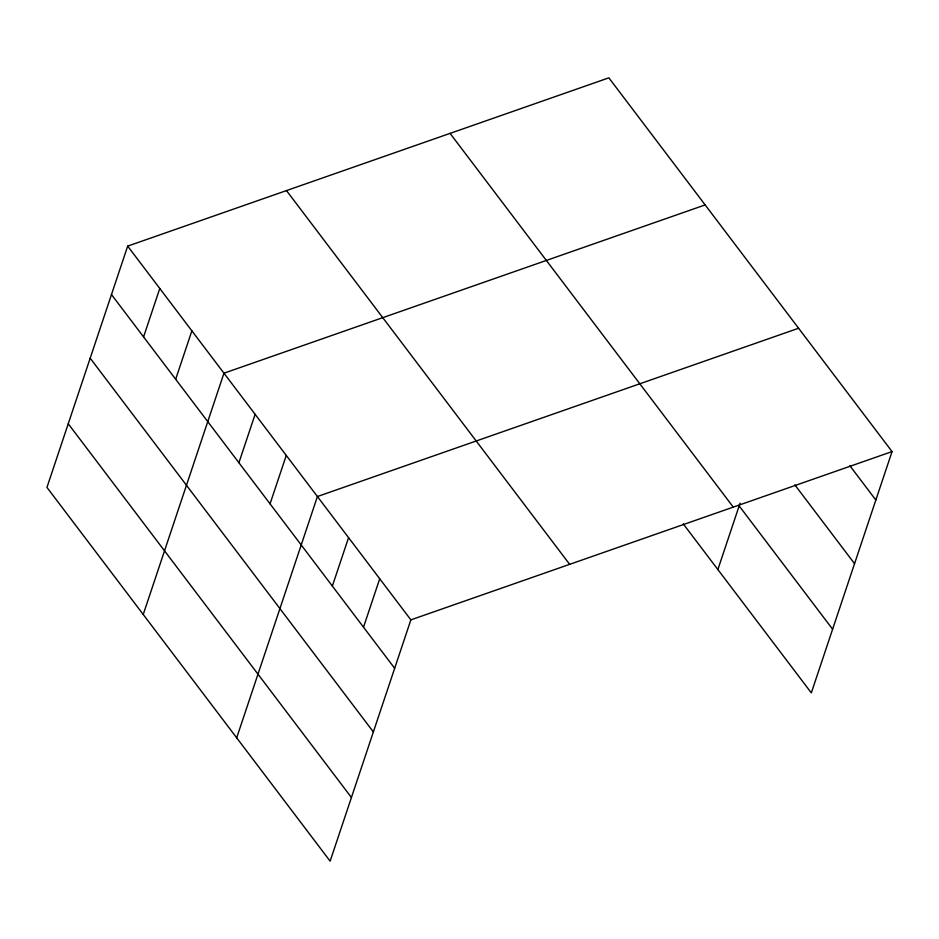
<?xml version="1.0" encoding="UTF-8"?>
<svg xmlns="http://www.w3.org/2000/svg" width="939" height="939" viewBox="0 0 939 939"><rect width="100%" height="100%" fill="white"/><g stroke="black" fill="none" stroke-linecap="round" stroke-linejoin="round"><path stroke-width="1.41" d="M127.681 246.124L46.95 487.411L330.129 861.157L410.871 619.869L892.05 451.589L608.871 77.843L127.681 246.124L410.871 619.869M143.573 336.913L159.783 288.473M175.663 379.274L191.873 330.833M143.233 614.482L223.963 373.194L705.154 204.913M238.905 462.739L255.115 414.31M270.056 503.856L286.266 455.415M236.687 737.819L317.417 496.531L798.596 328.251M332.359 586.077L348.569 537.648M363.51 627.193L379.72 578.753M717.866 569.539L740.073 503.163M892.05 451.589L811.319 692.876L683.252 523.868M849.889 465.767L875.841 500.029M794.84 484.864L854.549 563.67M739.157 505.898L832.611 629.236M450.074 133.373L733.265 507.119M286.477 190.582L569.656 564.339M111.483 294.553L394.662 668.31M90.179 358.193L373.37 731.951M68.242 423.771L351.432 797.516"/></g></svg>
